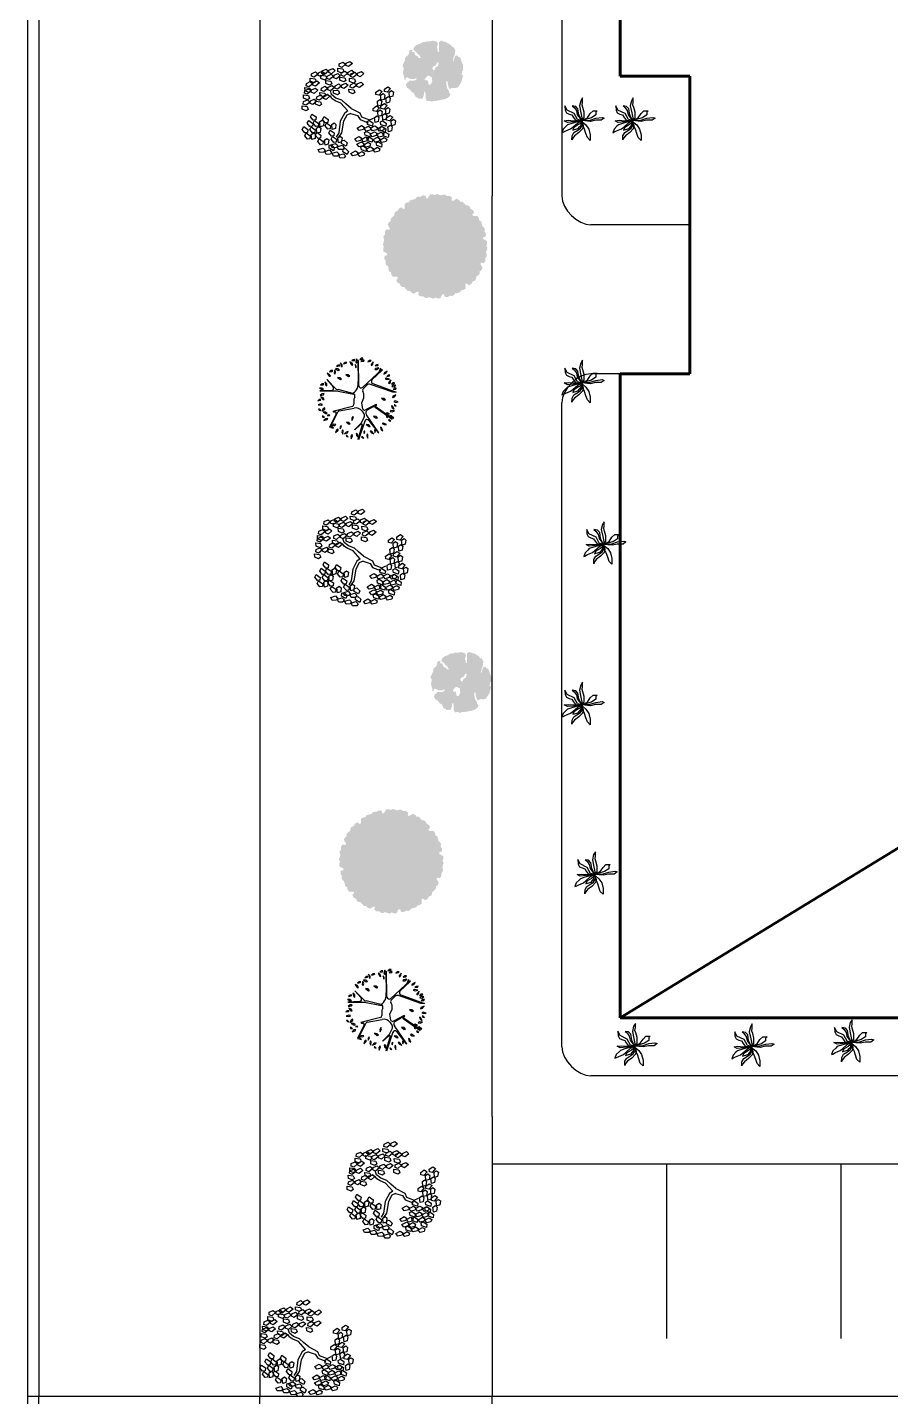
# Model space of a CAD drawing. Header units: millimetres. Extents: x -273369 to 399464, y -35443 to 194245.
# Drawn here: x -273369 to -258512, y 8557 to 32116 of the extents above; entities that cross this region are included whole.
import ezdxf

# ---------------------------------------------------------------- set-up
doc = ezdxf.new("R2010")
doc.units = ezdxf.units.MM
doc.linetypes.add('ACAD_ISO02W100', pattern=[15, 12, -3])
doc.layers.add('TREES', color=3, linetype='Continuous')

# ---------------------------------------------------------------- blocks, each defined once
blk = doc.blocks.new('R_TREE13')
at = {"layer": 'TREES', "color": 3}
for p, q in [((-939, 940), (-948, 923)), ((-948, 923), (-425, 655)), ((-493, 719), (-939, 940)), ((-659, 1066), (-719, 1123)), ((-719, 1123), (-685, 1015)), ((-685, 1015), (-647, 998)), ((-647, 998), (-659, 1066)), ((-622, 1111), (-575, 1160)), ((-609, 1159), (-622, 1111)), ((-577, 1185), (-609, 1159)), ((-575, 1160), (-577, 1185)), ((-549, 1013), (-558, 945)), ((-558, 945), (-542, 926)), ((-531, 966), (-549, 1013)), ((-542, 926), (-531, 966)), ((-445, 1154), (-496, 1052)), ((-496, 1052), (-481, 1013)), ((-481, 1013), (-441, 1070)), ((-441, 1070), (-445, 1154)), ((-331, 1155), (-407, 1192)), ((-407, 1192), (-341, 1098)), ((-390, 1229), (-343, 1279)), ((-377, 1278), (-390, 1229)), ((-345, 1304), (-377, 1278)), ((-343, 1279), (-345, 1304)), ((-341, 1098), (-300, 1093)), ((-300, 1093), (-331, 1155)), ((-197, 1314), (-209, 1201)), ((-209, 1201), (-182, 1170)), ((-164, 1237), (-197, 1314)), ((-182, 1170), (-164, 1237)), ((-18, 1279), (-61, 1330)), ((-61, 1330), (-45, 1241)), ((-45, 1241), (-16, 1223)), ((-22, 1158), (-23, 1117)), ((-23, 1117), (36, 1153)), ((66, 1231), (-22, 1158)), ((-16, 1223), (-18, 1279)), ((36, 1153), (66, 1231)), ((171, 1185), (117, 1250)), ((117, 1250), (138, 1137)), ((138, 1137), (174, 1116)), ((174, 1116), (171, 1185)), ((282, 874), (269, 1263)), ((269, 1263), (269, 710)), ((359, 1276), (301, 1178)), ((301, 1178), (314, 1138)), ((314, 1138), (357, 1192)), ((327, 719), (646, 1029)), ((357, 1192), (359, 1276)), ((646, 1029), (405, 821)), ((455, 1062), (436, 1025)), ((436, 1025), (505, 1034)), ((497, 1186), (454, 1238)), ((454, 1238), (471, 1148)), ((565, 1093), (455, 1062)), ((471, 1148), (499, 1130)), ((499, 1130), (497, 1186)), ((505, 1034), (565, 1093)), ((758, 949), (753, 908)), ((753, 908), (815, 940)), ((850, 1016), (758, 949)), ((815, 940), (850, 1016)), ((940, 887), (898, 939)), ((898, 939), (914, 849)), ((-1091, 529), (-1169, 498)), ((-1169, 498), (-1055, 484)), ((-1040, 708), (-1119, 736)), ((-1119, 736), (-1044, 651)), ((-1024, 511), (-1091, 529)), ((-1055, 484), (-1024, 511)), ((-1044, 651), (-1002, 651)), ((-1002, 651), (-1040, 708)), ((-998, 587), (-920, 539)), ((-931, 584), (-998, 587)), ((-973, 812), (-925, 861)), ((-960, 860), (-973, 812)), ((-927, 886), (-960, 860)), ((-888, 549), (-931, 584)), ((-925, 861), (-927, 886)), ((-920, 539), (-888, 549)), ((-881, 876), (-886, 762)), ((-886, 762), (-857, 733)), ((-844, 801), (-881, 876)), ((-857, 733), (-844, 801)), ((-415, 833), (-435, 808)), ((-435, 808), (-428, 769)), ((-249, 180), (-415, 833)), ((-401, 623), (-307, 119)), ((269, 710), (159, 141)), ((184, 161), (306, 655)), ((715, 670), (646, 579)), ((646, 579), (654, 538)), ((654, 538), (703, 587)), ((703, 587), (715, 670)), ((851, 781), (819, 755)), ((819, 755), (886, 735)), ((964, 764), (851, 781)), ((886, 735), (964, 764)), ((914, 849), (943, 832)), ((943, 832), (940, 887)), ((1012, 739), (943, 648)), ((943, 648), (951, 607)), ((951, 607), (1000, 656)), ((1000, 656), (1012, 739)), ((1082, 555), (1061, 519)), ((1061, 519), (1130, 523)), ((1121, 650), (1078, 702)), ((1078, 702), (1095, 612)), ((1194, 577), (1082, 555)), ((1095, 612), (1123, 595)), ((1123, 595), (1121, 650)), ((1130, 523), (1194, 577)), ((1208, 423), (1166, 475)), ((1166, 475), (1182, 385)), ((-1244, 227), (-1327, 220)), ((-1327, 220), (-1223, 173)), ((-1217, 43), (-1275, -18)), ((-1275, -18), (-1166, 15)), ((-1266, 317), (-1219, 367)), ((-1254, 366), (-1266, 317)), ((-1221, 391), (-1254, 366)), ((-1185, 189), (-1244, 227)), ((-1223, 173), (-1185, 189)), ((-1219, 367), (-1221, 391)), ((-1149, 53), (-1217, 43)), ((-1101, 391), (-1166, 444)), ((-1166, 444), (-1125, 338)), ((-1166, 15), (-1149, 53)), ((-1125, 338), (-1086, 323)), ((-1086, 323), (-1101, 391)), ((-861, -84), (-1032, 100)), ((-1032, 100), (-1019, 100)), ((-1019, 100), (-797, -126)), ((-770, 380), (-839, 289)), ((-839, 289), (-831, 248)), ((-831, 248), (-782, 297)), ((-782, 297), (-770, 380)), ((-639, 199), (-723, 193)), ((-723, 193), (-619, 146)), ((-581, 162), (-639, 199)), ((-619, 146), (-581, 162)), ((-5, 131), (-181, 127)), ((61, 100), (-5, 131)), ((96, 99), (130, 98)), ((812, 401), (743, 310)), ((743, 310), (751, 269)), ((751, 269), (800, 318)), ((800, 318), (812, 401)), ((1052, 80), (1032, 53)), ((1032, 53), (1087, 50)), ((1143, 87), (1052, 80)), ((1087, 50), (1143, 87)), ((1129, 204), (1120, 164)), ((1120, 164), (1184, 188)), ((1229, 259), (1129, 204)), ((1182, 385), (1211, 368)), ((1184, 188), (1229, 259)), ((1218, 62), (1184, 38)), ((1184, 38), (1249, 13)), ((1211, 368), (1208, 423)), ((1329, 37), (1218, 62)), ((1249, 13), (1329, 37)), ((1301, 150), (1259, 202)), ((1259, 202), (1275, 112)), ((1275, 112), (1303, 95)), ((1303, 95), (1301, 150)), ((-1359, -26), (-1337, -13)), ((-737, -234), (-1359, -26)), ((-1337, -13), (-855, -161)), ((-1308, -204), (-1260, -154)), ((-1295, -155), (-1308, -204)), ((-1234, -296), (-1307, -336)), ((-1307, -336), (-1193, -337)), ((-1262, -129), (-1295, -155)), ((-1260, -154), (-1262, -129)), ((-1165, -307), (-1234, -296)), ((-1193, -337), (-1165, -307)), ((-1134, -454), (-1163, -532)), ((-1099, -205), (-1149, -208)), ((-1149, -208), (-1088, -238)), ((-1076, -416), (-1134, -454)), ((-1124, -699), (-526, -285)), ((-717, -365), (-1108, -662)), ((-1065, -228), (-1099, -205)), ((-1088, -238), (-1065, -228)), ((-1077, -458), (-1076, -416)), ((-853, -283), (-922, -374)), ((-922, -374), (-914, -415)), ((-914, -415), (-865, -366)), ((-865, -366), (-853, -283)), ((-855, -161), (-849, -121)), ((-797, -126), (-603, -217)), ((-414, -147), (-494, -205)), ((-367, -324), (-269, -501)), ((-183, -615), (-366, -258)), ((-342, -168), (-337, -165)), ((-337, -165), (-133, -139)), ((-133, -139), (30, -206)), ((30, -206), (168, -206)), ((168, -206), (252, -166)), ((225, -1166), (483, -418)), ((330, -180), (456, -303)), ((979, -799), (385, -163)), ((436, -38), (1280, -25)), ((1275, -4), (576, -8)), ((1141, -443), (1101, -452)), ((1101, -452), (1150, -500)), ((1233, -511), (1141, -443)), ((1276, -386), (1233, -334)), ((1233, -334), (1249, -424)), ((1281, -159), (1238, -107)), ((1238, -107), (1254, -197)), ((1249, -424), (1278, -441)), ((1254, -197), (1283, -215)), ((1280, -25), (1275, -4)), ((1278, -441), (1276, -386)), ((1283, -215), (1281, -159)), ((1348, -118), (1305, -66)), ((1305, -66), (1321, -156)), ((1321, -156), (1350, -173)), ((1350, -173), (1348, -118)), ((-1163, -532), (-1077, -458)), ((-1108, -662), (-1124, -699)), ((-1038, -554), (-1121, -567)), ((-1121, -567), (-1015, -607)), ((-1012, -770), (-1063, -836)), ((-1063, -836), (-958, -791)), ((-978, -588), (-1038, -554)), ((-1015, -607), (-978, -588)), ((-945, -751), (-1012, -770)), ((-958, -791), (-945, -751)), ((-819, -815), (-857, -873)), ((-857, -873), (-851, -957)), ((-851, -957), (-803, -853)), ((-803, -853), (-819, -815)), ((-273, -578), (-678, -1139)), ((-647, -1139), (-250, -575)), ((-570, -525), (-639, -615)), ((-639, -615), (-631, -656)), ((-631, -656), (-582, -608)), ((-582, -608), (-570, -525)), ((-228, -577), (-198, -630)), ((-198, -630), (-183, -615)), ((24, -787), (-45, -878)), ((-45, -878), (-37, -919)), ((-37, -919), (12, -870)), ((12, -870), (24, -787)), ((506, -499), (221, -1281)), ((628, -471), (968, -824)), ((826, -865), (851, -929)), ((866, -873), (826, -865)), ((922, -973), (866, -873)), ((912, -713), (876, -733)), ((876, -733), (937, -764)), ((1020, -750), (912, -713)), ((937, -764), (1020, -750)), ((968, -824), (979, -799)), ((975, -562), (977, -631)), ((1010, -584), (975, -562)), ((977, -631), (1029, -697)), ((1029, -697), (1010, -584)), ((1094, -576), (1110, -666)), ((1136, -628), (1094, -576)), ((1110, -666), (1138, -683)), ((1138, -683), (1136, -628)), ((1150, -500), (1233, -511)), ((-746, -1095), (-698, -1045)), ((-733, -1046), (-746, -1095)), ((-700, -1021), (-733, -1046)), ((-698, -1045), (-700, -1021)), ((-678, -1139), (-647, -1139)), ((-636, -1194), (-559, -1109)), ((-616, -1112), (-636, -1194)), ((-594, -951), (-625, -991)), ((-625, -991), (-562, -965)), ((-563, -1068), (-616, -1112)), ((-554, -941), (-594, -951)), ((-559, -1109), (-563, -1068)), ((-562, -965), (-554, -941)), ((-473, -944), (-504, -990)), ((-504, -990), (-500, -1057)), ((-500, -1057), (-461, -975)), ((-461, -975), (-473, -944)), ((-422, -1075), (-433, -1144)), ((-433, -1144), (-394, -1218)), ((-391, -1104), (-422, -1075)), ((-394, -1218), (-391, -1104)), ((-294, -1140), (-340, -1210)), ((-340, -1210), (-239, -1157)), ((-229, -1117), (-294, -1140)), ((-240, -1281), (-193, -1231)), ((-228, -1232), (-240, -1281)), ((-239, -1157), (-229, -1117)), ((-195, -1206), (-228, -1232)), ((-193, -1231), (-195, -1206)), ((-85, -1202), (-116, -1264)), ((-116, -1264), (-100, -1346)), ((-100, -1346), (-64, -1238)), ((-64, -1238), (-85, -1202)), ((47, -1151), (64, -1218)), ((86, -1165), (47, -1151)), ((64, -1218), (130, -1270)), ((130, -1270), (86, -1165)), ((221, -1281), (225, -1166)), ((353, -1226), (310, -1174)), ((310, -1174), (326, -1264)), ((326, -1264), (355, -1281)), ((355, -1281), (353, -1226)), ((406, -1130), (403, -1199)), ((403, -1199), (451, -1268)), ((440, -1155), (406, -1130)), ((451, -1268), (440, -1155)), ((528, -1169), (485, -1117)), ((485, -1117), (502, -1207)), ((502, -1207), (530, -1225)), ((547, -1026), (506, -1030)), ((506, -1030), (549, -1084)), ((530, -1225), (528, -1169)), ((631, -1104), (547, -1026)), ((549, -1084), (631, -1104)), ((666, -914), (639, -978)), ((639, -978), (660, -1059)), ((660, -1059), (689, -949)), ((689, -949), (666, -914)), ((791, -1015), (748, -963)), ((748, -963), (765, -1053)), ((765, -1053), (793, -1070)), ((793, -1070), (791, -1015)), ((851, -929), (922, -973))]:
    blk.add_line(p, q, dxfattribs=at)
for centre, radius, start, end in [((-473, 760), 45.5, 243.64, 10.6014), ((-446, 614), 45.5, 10.6014, 62.8786), ((356, 877), 74.2, 181.8634, 310.8225), ((379, 666), 74.2, 134.2448, 188.0202), ((-569, 70), 267, 305.6088, 10.6014), ((-182, 197), 69.3, 194.2079, 271.0805), ((80, 142), 45.5, 245.2333, 290.9483), ((113, 140), 45.5, 290.9483, 1.3032), ((501, 356), 372, 211.6861, 281.6811), ((-894, -115), 45.5, 351.8668, 43.0362), ((-761, -305), 74.2, 305.6088, 71.5971), ((-559, -115), 111, 246.551, 305.6088), ((-464, -377), 111, 28.8202, 123.7178), ((-304, -226), 69.3, 123.3556, 207.1442), ((281, -229), 69.3, 45.654, 114.8963), ((439, -112), 74.2, 91.721, 223.4992), ((378, -382), 111, 341.1475, 45.654), ((576, -524), 74.2, 45.654, 159.9847), ((-334, -537), 74.2, 322.3062, 28.8202), ((-239, -584), 13.6, 28.8202, 142.9276)]:
    blk.add_arc(centre, radius, start, end, dxfattribs=at)
blk = doc.blocks.new('R_TREE9')
at = {"layer": 'TREES', "color": 3}
for p, q in [((-699, 992), (-617, 1059)), ((-545, 1024), (-618, 922)), ((-617, 1059), (-545, 1024)), ((-540, 1054), (-459, 1120)), ((-532, 993), (-540, 1054)), ((-386, 1085), (-460, 983)), ((-459, 1120), (-386, 1085)), ((3, 1024), (43, 1121)), ((39, 974), (3, 1024)), ((43, 1121), (124, 1124)), ((124, 1124), (108, 1000)), ((143, 1027), (171, 1094)), ((222, 930), (143, 1027)), ((171, 1094), (232, 1087)), ((232, 1087), (275, 991)), ((278, 993), (318, 1090)), ((318, 1090), (399, 1093)), ((399, 1093), (382, 969)), ((418, 996), (445, 1063)), ((445, 1063), (506, 1056)), ((459, 955), (499, 1052)), ((499, 1052), (580, 1055)), ((506, 1056), (550, 960)), ((580, 1055), (563, 931)), ((599, 958), (626, 1026)), ((626, 1026), (687, 1018)), ((-1032, 688), (-960, 724)), ((-1028, 582), (-1032, 688)), ((-960, 724), (-923, 604)), ((-839, 667), (-757, 734)), ((-685, 698), (-758, 597)), ((-757, 734), (-685, 698)), ((-707, 879), (-583, 895)), ((-683, 802), (-707, 879)), ((-690, 932), (-699, 992)), ((-618, 922), (-690, 932)), ((-579, 788), (-683, 802)), ((-681, 728), (-599, 795)), ((-672, 667), (-681, 728)), ((-527, 760), (-600, 658)), ((-599, 795), (-527, 760)), ((-583, 895), (-540, 835)), ((-540, 835), (-579, 788)), ((-555, 754), (-431, 769)), ((-532, 676), (-555, 754)), ((-547, 867), (-465, 934)), ((-538, 807), (-547, 867)), ((-466, 797), (-538, 807)), ((-460, 983), (-532, 993)), ((-393, 899), (-466, 797)), ((-465, 934), (-393, 899)), ((-431, 769), (-388, 710)), ((-388, 710), (-427, 662)), ((-397, 672), (-273, 688)), ((-389, 786), (-307, 853)), ((-381, 725), (-389, 786)), ((-388, 928), (-307, 995)), ((-380, 868), (-388, 928)), ((-308, 716), (-381, 725)), ((-308, 858), (-380, 868)), ((-235, 960), (-308, 858)), ((-235, 817), (-308, 716)), ((-307, 995), (-235, 960)), ((-307, 853), (-235, 817)), ((-273, 688), (-231, 629)), ((-231, 847), (-149, 914)), ((-223, 786), (-231, 847)), ((-150, 777), (-223, 786)), ((-77, 878), (-150, 777)), ((-149, 914), (-77, 878)), ((108, 1000), (39, 974)), ((126, 692), (166, 790)), ((162, 643), (126, 692)), ((161, 858), (189, 926)), ((241, 761), (161, 858)), ((166, 790), (247, 793)), ((189, 926), (250, 918)), ((275, 991), (222, 930)), ((247, 793), (230, 669)), ((294, 822), (241, 761)), ((250, 918), (294, 822)), ((266, 695), (294, 763)), ((345, 598), (266, 695)), ((314, 943), (278, 993)), ((294, 763), (354, 755)), ((382, 969), (314, 943)), ((354, 755), (398, 659)), ((497, 899), (418, 996)), ((436, 827), (464, 895)), ((516, 730), (436, 827)), ((495, 906), (459, 955)), ((464, 895), (525, 887)), ((563, 931), (495, 906)), ((550, 960), (497, 899)), ((568, 791), (516, 730)), ((525, 887), (568, 791)), ((678, 861), (599, 958)), ((617, 789), (645, 857)), ((697, 693), (617, 789)), ((645, 857), (706, 849)), ((731, 922), (678, 861)), ((687, 1018), (731, 922)), ((749, 754), (697, 693)), ((698, 824), (739, 921)), ((734, 774), (698, 824)), ((706, 849), (749, 754)), ((803, 800), (734, 774)), ((739, 921), (819, 924)), ((819, 924), (803, 800)), ((838, 827), (866, 894)), ((918, 730), (838, 827)), ((857, 658), (885, 726)), ((866, 894), (927, 887)), ((885, 726), (945, 718)), ((970, 791), (918, 730)), ((927, 887), (970, 791)), ((945, 718), (989, 622)), ((-1125, 343), (-1053, 380)), ((-1121, 238), (-1125, 343)), ((-1079, 525), (-1007, 561)), ((-1075, 419), (-1079, 525)), ((-1021, 389), (-1075, 419)), ((-1053, 380), (-1016, 260)), ((-975, 552), (-1028, 582)), ((-970, 441), (-1021, 389)), ((-1007, 561), (-970, 441)), ((-989, 344), (-927, 453)), ((-914, 316), (-989, 344)), ((-923, 604), (-975, 552)), ((-927, 453), (-854, 450)), ((-915, 375), (-843, 411)), ((-911, 269), (-915, 375)), ((-839, 391), (-914, 316)), ((-854, 450), (-839, 391)), ((-847, 553), (-723, 569)), ((-824, 476), (-847, 553)), ((-843, 411), (-806, 291)), ((-830, 606), (-839, 667)), ((-758, 597), (-830, 606)), ((-719, 462), (-824, 476)), ((-786, 335), (-705, 402)), ((-723, 569), (-681, 510)), ((-681, 510), (-719, 462)), ((-705, 402), (-632, 367)), ((-632, 367), (-705, 265)), ((-600, 658), (-672, 667)), ((-628, 396), (-547, 463)), ((-620, 336), (-628, 396)), ((-547, 463), (-474, 428)), ((-474, 428), (-547, 326)), ((-427, 662), (-532, 676)), ((-462, 372), (-338, 388)), ((-438, 295), (-462, 372)), ((-453, 485), (-372, 552)), ((-445, 425), (-453, 485)), ((-372, 415), (-445, 425)), ((-374, 595), (-397, 672)), ((-269, 581), (-374, 595)), ((-372, 552), (-299, 517)), ((-299, 517), (-372, 415)), ((-338, 388), (-295, 328)), ((-295, 547), (-214, 613)), ((-287, 486), (-295, 547)), ((-214, 476), (-287, 486)), ((-231, 629), (-269, 581)), ((-214, 613), (-141, 578)), ((-141, 578), (-214, 476)), ((230, 669), (162, 643)), ((256, 302), (308, 383)), ((284, 527), (312, 594)), ((364, 430), (284, 527)), ((308, 383), (367, 421)), ((312, 594), (373, 587)), ((320, 283), (408, 389)), ((342, 580), (382, 677)), ((378, 530), (342, 580)), ((398, 659), (345, 598)), ((416, 491), (364, 430)), ((367, 421), (390, 489)), ((373, 587), (416, 491)), ((446, 556), (378, 530)), ((382, 677), (463, 680)), ((408, 389), (507, 421)), ((441, 339), (521, 342)), ((463, 680), (446, 556)), ((482, 582), (510, 650)), ((561, 486), (482, 582)), ((500, 414), (528, 482)), ((580, 317), (500, 414)), ((521, 342), (505, 218)), ((510, 650), (570, 643)), ((528, 482), (589, 474)), ((614, 547), (561, 486)), ((570, 643), (614, 547)), ((632, 378), (580, 317)), ((589, 474), (632, 378)), ((640, 436), (680, 533)), ((676, 386), (640, 436)), ((744, 412), (676, 386)), ((680, 533), (761, 536)), ((761, 536), (744, 412)), ((768, 561), (809, 658)), ((804, 511), (768, 561)), ((780, 439), (808, 506)), ((859, 342), (780, 439)), ((873, 537), (804, 511)), ((808, 506), (868, 499)), ((809, 658), (889, 661)), ((936, 561), (857, 658)), ((912, 403), (859, 342)), ((868, 499), (912, 403)), ((889, 661), (873, 537)), ((908, 564), (936, 631)), ((988, 467), (908, 564)), ((927, 395), (955, 463)), ((1006, 298), (927, 395)), ((936, 631), (997, 624)), ((989, 622), (936, 561)), ((955, 463), (1015, 455)), ((1040, 528), (988, 467)), ((997, 624), (1040, 528)), ((1059, 359), (1006, 298)), ((1015, 455), (1059, 359)), ((-1172, 180), (-1100, 217)), ((-1168, 75), (-1172, 180)), ((-1115, 45), (-1168, 75)), ((-1068, 208), (-1121, 238)), ((-1063, 97), (-1115, 45)), ((-1100, 217), (-1063, 97)), ((-1083, 0), (-1020, 108)), ((-1016, 260), (-1068, 208)), ((-1020, 108), (-947, 106)), ((-933, 47), (-1007, -28)), ((-962, 212), (-890, 248)), ((-958, 106), (-962, 212)), ((-905, 76), (-958, 106)), ((-947, 106), (-933, 47)), ((-858, 239), (-911, 269)), ((-853, 128), (-905, 76)), ((-890, 248), (-853, 128)), ((-873, 31), (-810, 140)), ((-797, 3), (-873, 31)), ((-806, 291), (-858, 239)), ((-810, 140), (-737, 137)), ((-723, 78), (-797, 3)), ((-795, 222), (-671, 238)), ((-771, 145), (-795, 222)), ((-778, 275), (-786, 335)), ((-705, 265), (-778, 275)), ((-667, 131), (-771, 145)), ((-737, 137), (-723, 78)), ((-671, 238), (-628, 178)), ((-628, 178), (-667, 131)), ((-545, 145), (-656, 220)), ((-545, 214), (-650, 277)), ((-547, 326), (-620, 336)), ((-253, 177), (-545, 214)), ((-258, 95), (-545, 145)), ((-334, 281), (-438, 295)), ((-295, 328), (-334, 281)), ((-101, 14), (-258, 95)), ((-60, 70), (-253, 177)), ((-60, -80), (-101, 14)), ((4, -11), (-60, 70)), ((4, -11), (197, 164)), ((63, -93), (174, 33)), ((174, 33), (267, 133)), ((197, 164), (256, 302)), ((267, 133), (320, 283)), ((400, 242), (441, 339)), ((436, 192), (400, 242)), ((505, 218), (436, 192)), ((540, 244), (568, 312)), ((620, 148), (540, 244)), ((559, 76), (587, 144)), ((638, -21), (559, 76)), ((568, 312), (629, 305)), ((587, 144), (647, 136)), ((672, 209), (620, 148)), ((629, 305), (672, 209)), ((691, 40), (638, -21)), ((647, 136), (691, 40)), ((722, 85), (762, 183)), ((757, 36), (722, 85)), ((826, 61), (757, 36)), ((762, 183), (843, 186)), ((798, 270), (826, 338)), ((878, 173), (798, 270)), ((826, 338), (887, 330)), ((843, 186), (826, 61)), ((861, 88), (889, 156)), ((941, -9), (861, 88)), ((930, 234), (878, 173)), ((887, 330), (930, 234)), ((889, 156), (950, 148)), ((994, 52), (941, -9)), ((944, 135), (984, 233)), ((979, 86), (944, 135)), ((950, 148), (994, 52)), ((1048, 111), (979, 86)), ((984, 233), (1065, 236)), ((1065, 236), (1048, 111)), ((1083, 138), (1111, 206)), ((1163, 41), (1083, 138)), ((1102, -31), (1130, 37)), ((1111, 206), (1172, 198)), ((1130, 37), (1191, 30)), ((1216, 102), (1163, 41)), ((1172, 198), (1216, 102)), ((1191, 30), (1234, -66)), ((-1131, -311), (-1068, -261)), ((-1105, -413), (-1131, -311)), ((-1119, -142), (-1057, -91)), ((-1093, -244), (-1119, -142)), ((-1035, -262), (-1093, -244)), ((-1007, -28), (-1083, 0)), ((-1068, -261), (-1007, -370)), ((-1057, -91), (-996, -201)), ((-996, -201), (-1035, -262)), ((-967, -350), (-895, -336)), ((-895, -336), (-869, -392)), ((-892, -292), (-829, -241)), ((-866, -394), (-892, -292)), ((-829, -241), (-768, -351)), ((-757, -236), (-695, -185)), ((-731, -338), (-757, -236)), ((-673, -356), (-731, -338)), ((-695, -185), (-633, -294)), ((-633, -294), (-673, -356)), ((-489, -299), (-426, -248)), ((-463, -401), (-489, -299)), ((-426, -248), (-365, -357)), ((-212, -318), (-293, -518)), ((-112, -255), (-212, -318)), ((-48, -312), (-147, -355)), ((-60, -80), (-112, -255)), ((63, -93), (-48, -312)), ((424, -140), (464, -43)), ((460, -190), (424, -140)), ((528, -164), (460, -190)), ((464, -43), (545, -40)), ((545, -40), (528, -164)), ((564, -137), (591, -70)), ((643, -234), (564, -137)), ((582, -306), (610, -238)), ((662, -403), (582, -306)), ((591, -70), (652, -77)), ((610, -238), (671, -246)), ((696, -173), (643, -234)), ((652, -77), (696, -173)), ((671, -246), (714, -342)), ((692, -153), (733, -55)), ((728, -202), (692, -153)), ((797, -176), (728, -202)), ((733, -55), (813, -52)), ((813, -52), (797, -176)), ((832, -150), (860, -82)), ((912, -247), (832, -150)), ((851, -318), (879, -251)), ((930, -415), (851, -318)), ((860, -82), (921, -90)), ((879, -251), (939, -258)), ((880, -81), (908, -13)), ((959, -177), (880, -81)), ((908, -13), (969, -20)), ((964, -186), (912, -247)), ((921, -90), (964, -186)), ((939, -258), (983, -354)), ((1012, -116), (959, -177)), ((969, -20), (1012, -116)), ((1181, -127), (1102, -31)), ((1234, -66), (1181, -127)), ((-1046, -431), (-1105, -413)), ((-1007, -370), (-1046, -431)), ((-1026, -693), (-963, -642)), ((-1014, -524), (-952, -473)), ((-988, -626), (-1014, -524)), ((-1005, -469), (-967, -350)), ((-926, -480), (-1005, -469)), ((-930, -644), (-988, -626)), ((-963, -642), (-902, -752)), ((-952, -473), (-890, -582)), ((-890, -582), (-930, -644)), ((-869, -392), (-926, -480)), ((-903, -461), (-840, -411)), ((-877, -563), (-903, -461)), ((-819, -582), (-877, -563)), ((-807, -412), (-866, -394)), ((-840, -411), (-779, -520)), ((-779, -520), (-819, -582)), ((-768, -351), (-807, -412)), ((-778, -619), (-740, -500)), ((-698, -630), (-778, -619)), ((-775, -693), (-712, -642)), ((-769, -405), (-706, -354)), ((-743, -507), (-769, -405)), ((-684, -525), (-743, -507)), ((-740, -500), (-668, -487)), ((-712, -642), (-651, -751)), ((-706, -354), (-645, -464)), ((-641, -542), (-698, -630)), ((-645, -464), (-684, -525)), ((-668, -487), (-641, -542)), ((-643, -563), (-605, -444)), ((-564, -574), (-643, -563)), ((-641, -618), (-578, -567)), ((-614, -720), (-641, -618)), ((-605, -444), (-533, -430)), ((-578, -567), (-517, -676)), ((-507, -485), (-564, -574)), ((-517, -676), (-556, -738)), ((-533, -430), (-507, -485)), ((-500, -468), (-437, -417)), ((-474, -570), (-500, -468)), ((-494, -630), (-432, -579)), ((-468, -732), (-494, -630)), ((-416, -588), (-474, -570)), ((-404, -419), (-463, -401)), ((-437, -417), (-376, -526)), ((-432, -579), (-371, -689)), ((-376, -526), (-416, -588)), ((-365, -357), (-404, -419)), ((-375, -626), (-337, -506)), ((-295, -637), (-375, -626)), ((-337, -506), (-265, -493)), ((-238, -548), (-295, -637)), ((-285, -692), (-161, -680)), ((-265, -493), (-238, -548)), ((-147, -355), (-223, -549)), ((-223, -549), (-177, -650)), ((-161, -680), (-120, -741)), ((-13, -715), (4, -644)), ((4, -644), (65, -642)), ((65, -642), (124, -729)), ((714, -342), (662, -403)), ((983, -354), (930, -415)), ((-1000, -795), (-1026, -693)), ((-941, -813), (-1000, -795)), ((-902, -752), (-941, -813)), ((-900, -851), (-862, -732)), ((-821, -862), (-900, -851)), ((-862, -732), (-790, -718)), ((-764, -773), (-821, -862)), ((-790, -718), (-764, -773)), ((-786, -862), (-724, -811)), ((-760, -964), (-786, -862)), ((-749, -795), (-775, -693)), ((-702, -982), (-760, -964)), ((-690, -813), (-749, -795)), ((-724, -811), (-662, -920)), ((-662, -920), (-702, -982)), ((-651, -751), (-690, -813)), ((-661, -1020), (-623, -901)), ((-581, -1031), (-661, -1020)), ((-652, -787), (-589, -736)), ((-626, -889), (-652, -787)), ((-567, -907), (-626, -889)), ((-623, -901), (-551, -887)), ((-556, -738), (-614, -720)), ((-589, -736), (-528, -845)), ((-524, -942), (-581, -1031)), ((-528, -845), (-567, -907)), ((-551, -887), (-524, -942)), ((-527, -945), (-488, -825)), ((-447, -956), (-527, -945)), ((-519, -1024), (-394, -1012)), ((-506, -799), (-443, -749)), ((-480, -901), (-506, -799)), ((-488, -825), (-417, -812)), ((-421, -920), (-480, -901)), ((-410, -750), (-468, -732)), ((-390, -867), (-447, -956)), ((-443, -749), (-382, -858)), ((-382, -858), (-421, -920)), ((-417, -812), (-390, -867)), ((-371, -689), (-410, -750)), ((-394, -1012), (-354, -1073)), ((-380, -957), (-342, -838)), ((-301, -968), (-380, -957)), ((-342, -838), (-270, -825)), ((-244, -880), (-301, -968)), ((-264, -770), (-285, -692)), ((-270, -825), (-244, -880)), ((-160, -787), (-264, -770)), ((-246, -1047), (-229, -975)), ((-229, -975), (-168, -973)), ((-227, -886), (-102, -874)), ((-206, -964), (-227, -886)), ((-102, -981), (-206, -964)), ((-168, -973), (-110, -1061)), ((-120, -741), (-160, -787)), ((-135, -771), (-10, -759)), ((-114, -849), (-135, -771)), ((-10, -866), (-114, -849)), ((-102, -874), (-62, -935)), ((-62, -935), (-102, -981)), ((-77, -965), (48, -953)), ((-56, -1043), (-77, -965)), ((81, -798), (-13, -715)), ((-10, -759), (30, -820)), ((30, -820), (-10, -866)), ((46, -909), (63, -838)), ((139, -992), (46, -909)), ((48, -953), (89, -1014)), ((89, -1014), (48, -1060)), ((63, -838), (124, -836)), ((124, -729), (81, -798)), ((118, -761), (242, -749)), ((139, -839), (118, -761)), ((124, -836), (182, -923)), ((243, -856), (139, -839)), ((182, -923), (139, -992)), ((194, -974), (318, -962)), ((215, -1052), (194, -974)), ((242, -749), (283, -810)), ((283, -810), (243, -856)), ((268, -840), (393, -828)), ((289, -918), (268, -840)), ((393, -935), (289, -918)), ((318, -962), (359, -1023)), ((390, -784), (407, -712)), ((484, -867), (390, -784)), ((393, -828), (433, -889)), ((433, -889), (393, -935)), ((407, -712), (468, -710)), ((466, -996), (483, -925)), ((560, -1079), (466, -996)), ((468, -710), (527, -798)), ((483, -925), (544, -923)), ((527, -798), (484, -867)), ((544, -923), (603, -1011)), ((603, -1011), (560, -1079)), ((-498, -1102), (-519, -1024)), ((-394, -1119), (-498, -1102)), ((-354, -1073), (-394, -1119)), ((-369, -1103), (-244, -1091)), ((-348, -1181), (-369, -1103)), ((-244, -1198), (-348, -1181)), ((-153, -1130), (-246, -1047)), ((-244, -1091), (-204, -1152)), ((-204, -1152), (-244, -1198)), ((-110, -1061), (-153, -1130)), ((48, -1060), (-56, -1043)), ((319, -1069), (215, -1052)), ((359, -1023), (319, -1069)), ((344, -1053), (469, -1041)), ((365, -1130), (344, -1053)), ((469, -1148), (365, -1130)), ((469, -1041), (509, -1102)), ((509, -1102), (469, -1148))]:
    blk.add_line(p, q, dxfattribs=at)
blk = doc.blocks.new('R_TREE8')
at = {"layer": 'TREES', "color": 3}
for p, q in [((-694, 461), (-793, 655)), ((-793, 655), (-781, 455)), ((-308, 624), (-466, 649)), ((-466, 649), (-378, 580)), ((-209, 517), (-308, 624)), ((-86, 880), (-139, 649)), ((-139, 649), (-74, 336)), ((-4, 1005), (-86, 880)), ((-22, 686), (-4, 818)), ((13, 580), (-22, 686)), ((-4, 818), (-4, 1005)), ((-822, -15), (-647, 4)), ((-781, 455), (-723, 336)), ((-723, 336), (-606, 279)), ((-372, 304), (-694, 461)), ((-647, 4), (-407, -15)), ((-606, 279), (-483, 242)), ((-483, 242), (-413, 129)), ((-413, 129), (-326, 10)), ((-378, 580), (-279, 436)), ((-226, 35), (-372, 304)), ((-326, 10), (-40, -12)), ((-279, 436), (-238, 254)), ((-238, 254), (-40, -12)), ((-40, -12), (-226, 35)), ((-168, 254), (-209, 517)), ((-40, -12), (-168, 254)), ((-74, 336), (-28, 110)), ((-40, -12), (72, 117)), ((405, 115), (-40, -12)), ((-40, -12), (214, 115)), ((-28, 110), (-40, -12)), ((-40, -12), (340, 17)), ((72, 367), (13, 580)), ((72, 117), (72, 367)), ((214, 115), (341, 305)), ((340, 17), (597, 98)), ((341, 305), (468, 432)), ((580, 4), (352, -46)), ((595, 242), (405, 115)), ((468, 432), (659, 432)), ((837, 4), (580, 4)), ((659, 432), (595, 369)), ((595, 369), (595, 242)), ((597, 98), (872, 135)), ((971, 104), (837, 4)), ((872, 135), (971, 104)), ((-865, -393), (-927, -553)), ((-927, -553), (-875, -534)), ((-875, -534), (-752, -472)), ((-738, -266), (-865, -393)), ((-682, -90), (-822, -15)), ((-752, -472), (-536, -384)), ((-675, -203), (-738, -266)), ((-402, -65), (-682, -90)), ((-484, -139), (-675, -203)), ((-536, -384), (-437, -303)), ((-40, -12), (-484, -139)), ((-472, -691), (-390, -547)), ((-390, -315), (-442, -434)), ((-442, -434), (-361, -409)), ((-437, -303), (-220, -109)), ((-407, -15), (-40, -12)), ((-40, -12), (-402, -65)), ((-180, -190), (-390, -315)), ((-390, -547), (-215, -434)), ((-361, -409), (-197, -365)), ((-168, -547), (-361, -691)), ((-220, -109), (-40, -12)), ((-215, -434), (-98, -353)), ((-197, -365), (-133, -290)), ((-86, -121), (-180, -190)), ((-4, -378), (-168, -547)), ((-133, -290), (-69, -209)), ((-98, -353), (-4, -215)), ((-40, -12), (-86, -121)), ((-69, -209), (-40, -12)), ((352, -46), (-40, -12)), ((-40, -12), (25, -234)), ((-4, -215), (-22, -59)), ((-22, -59), (151, -203)), ((25, -234), (-4, -378)), ((87, -393), (24, -266)), ((151, -584), (87, -393)), ((151, -203), (278, -393)), ((214, -774), (151, -584)), ((278, -393), (341, -647)), ((-477, -878), (-472, -691)), ((-442, -791), (-477, -878)), ((-361, -691), (-442, -791)), ((341, -901), (214, -774)), ((341, -647), (341, -901))]:
    blk.add_line(p, q, dxfattribs=at)

msp = doc.modelspace()

# ---------------------------------------------------------------- hatches: boundary and pattern name
h = msp.add_hatch(color=256)
h.dxf.hatch_style = 1
h.set_gradient(color1=(63, 127, 79), color2=(0, 153, 0), rotation=147, tint=1)
h.paths.add_polyline_path([(-266550.267, 31861.816), (-266583.884, 31852.241), (-266598.46, 31839.762), (-266614.761, 31831.056), (-266648.172, 31821.539), (-266662.954, 31813.644), (-266679.255, 31809.001), (-266689.886, 31795.653), (-266706.186, 31786.947), (-266711.147, 31773.598), (-266721.778, 31756.187), (-266727.448, 31742.838), (-266716.817, 31725.427), (-266706.186, 31712.078), (-266675.469, 31695.673), (-266668.624, 31677.255), (-266657.284, 31663.906), (-266641.692, 31655.201), (-266636.023, 31641.852), (-266619.722, 31633.146), (-266614.761, 31619.797), (-266597.098, 31590.869), (-266619.722, 31584.975), (-266636.023, 31593.68), (-266641.692, 31607.029), (-266657.284, 31619.797), (-266673.585, 31629.084), (-266689.886, 31633.146), (-266700.517, 31646.495), (-266700.517, 31659.844), (-266710.936, 31691.841), (-266721.778, 31694.666), (-266738.079, 31690.604), (-266754.38, 31694.666), (-266743.749, 31708.015), (-266738.079, 31721.364), (-266754.38, 31730.07), (-266769.972, 31730.07), (-266786.272, 31721.364), (-266796.903, 31708.015), (-266802.573, 31694.666), (-266796.903, 31681.318), (-266802.573, 31663.906), (-266818.874, 31637.209), (-266840.135, 31619.797), (-266856.436, 31602.386), (-266867.067, 31589.037), (-266867.067, 31554.214), (-266872.028, 31540.866), (-266882.659, 31523.454), (-266888.329, 31510.106), (-266893.29, 31492.694), (-266904.629, 31479.345), (-266909.59, 31461.934), (-266909.59, 31448.585), (-266904.629, 31431.174), (-266893.29, 31417.825), (-266893.29, 31387.065), (-266904.629, 31352.242), (-266904.629, 31325.545), (-266898.96, 31308.133), (-266893.29, 31294.784), (-266893.29, 31277.373), (-266882.659, 31264.024), (-266882.659, 31215.853), (-266867.067, 31207.147), (-266861.397, 31220.496), (-266853.237, 31249.135), (-266829.505, 31255.319), (-266780.602, 31229.201), (-266700.517, 31229.201), (-266684.216, 31241.97), (-266668.624, 31241.97), (-266676.163, 31215.51), (-266708.124, 31198.441), (-266765.011, 31198.441), (-266781.311, 31202.504), (-266796.903, 31193.798), (-266807.534, 31180.449), (-266823.835, 31167.681), (-266840.135, 31158.975), (-266850.766, 31130.371), (-266850.766, 31114.866), (-266845.096, 31101.518), (-266840.135, 31084.106), (-266829.505, 31070.758), (-266813.204, 31066.695), (-266796.903, 31053.346), (-266786.272, 31039.997), (-266769.972, 31027.229), (-266748.71, 31000.532), (-266717.025, 30983.61), (-266704.149, 30953.294), (-266694.847, 30939.011), (-266689.886, 30925.662), (-266673.585, 30912.894), (-266657.284, 30908.251), (-266646.653, 30894.902), (-266631.062, 30886.197), (-266606.429, 30893.213), (-266582.868, 30886.197), (-266566.568, 30894.902), (-266560.898, 30908.251), (-266555.937, 30921.6), (-266550.267, 30934.949), (-266545.306, 30952.36), (-266545.306, 30983.12), (-266539.636, 30996.469), (-266533.966, 31013.88), (-266518.374, 30994.302), (-266518.374, 30969.771), (-266512.704, 30956.423), (-266512.704, 30894.902), (-266507.743, 30877.491), (-266502.074, 30864.142), (-266491.443, 30846.731), (-266475.142, 30846.731), (-266466.448, 30851.374), (-266443.249, 30851.374), (-266426.949, 30846.731), (-266410.648, 30838.025), (-266395.056, 30842.668), (-266378.755, 30851.374), (-266330.562, 30851.374), (-266314.261, 30855.436), (-266297.961, 30860.079), (-266282.369, 30860.079), (-266266.068, 30864.142), (-266249.767, 30868.785), (-266234.175, 30873.428), (-266217.875, 30873.428), (-266201.574, 30877.491), (-266168.163, 30887.008), (-266153.381, 30894.902), (-266137.08, 30899.545), (-266126.449, 30912.894), (-266110.149, 30921.6), (-266099.518, 30934.949), (-266090.159, 30967.793), (-266099.518, 30983.12), (-266110.149, 30996.469), (-266115.818, 31013.88), (-266115.818, 31027.229), (-266126.449, 31044.64), (-266132.119, 31057.989), (-266147.711, 31070.758), (-266147.711, 31084.106), (-266153.381, 31106.161), (-266153.381, 31119.51), (-266159.051, 31136.921), (-266159.051, 31185.092), (-266153.381, 31198.441), (-266137.08, 31177.973), (-266137.08, 31140.984), (-266126.449, 31123.572), (-266126.449, 31110.223), (-266121.488, 31092.812), (-266115.818, 31079.463), (-266110.149, 31062.052), (-266094.557, 31053.346), (-266083.926, 31066.695), (-266067.625, 31070.758), (-266046.363, 31070.758), (-266030.063, 31075.401), (-266013.762, 31070.758), (-265998.17, 31070.758), (-265981.869, 31079.463), (-265960.608, 31084.106), (-265949.268, 31097.455), (-265938.637, 31114.866), (-265928.006, 31128.215), (-265917.375, 31145.627), (-265911.706, 31158.975), (-265901.075, 31176.387), (-265896.114, 31189.736), (-265890.444, 31207.147), (-265885.483, 31229.201), (-265885.483, 31246.613), (-265879.813, 31259.962), (-265874.143, 31277.373), (-265874.143, 31290.722), (-265898.977, 31303.985), (-265890.444, 31330.188), (-265890.444, 31343.536), (-265885.483, 31365.01), (-265869.182, 31374.297), (-265869.182, 31453.228), (-265874.143, 31466.577), (-265874.143, 31483.988), (-265885.483, 31497.337), (-265890.444, 31514.749), (-265896.114, 31528.097), (-265901.075, 31545.509), (-265906.745, 31558.857), (-265911.706, 31576.269), (-265917.375, 31593.68), (-265933.676, 31602.386), (-265949.268, 31607.029), (-265960.608, 31624.44), (-265976.2, 31633.146), (-265992.5, 31629.084), (-266008.801, 31619.797), (-266013.762, 31598.323), (-266019.432, 31584.975), (-266024.393, 31571.626), (-266030.063, 31554.214), (-266030.063, 31540.866), (-266035.733, 31523.454), (-266046.363, 31536.803), (-266040.694, 31554.214), (-266040.694, 31571.626), (-266035.733, 31584.975), (-266035.733, 31598.323), (-266024.393, 31615.735), (-266019.432, 31629.084), (-266008.801, 31661.73), (-266008.801, 31694.667), (-266003.131, 31712.078), (-266003.131, 31725.427), (-266013.762, 31738.775), (-266019.432, 31752.124), (-266030.063, 31769.536), (-266061.367, 31786.254), (-266073.295, 31800.296), (-266078.256, 31813.645), (-266094.557, 31822.35), (-266110.149, 31826.413), (-266121.488, 31839.762), (-266137.08, 31844.405), (-266153.381, 31857.173), (-266169.682, 31865.879), (-266185.273, 31865.879), (-266217.875, 31875.165), (-266234.176, 31883.871), (-266249.767, 31887.933), (-266266.068, 31875.165), (-266282.369, 31861.816), (-266287.33, 31848.467), (-266287.33, 31738.775), (-266282.369, 31725.427), (-266287.33, 31712.078), (-266287.33, 31694.667), (-266303.631, 31694.667), (-266311.761, 31713.808), (-266307.084, 31728.169), (-266314.261, 31747.481), (-266319.931, 31760.83), (-266319.931, 31778.241), (-266314.261, 31791.59), (-266304.626, 31825.407), (-266309.3, 31839.762), (-266309.3, 31853.11), (-266324.892, 31865.879), (-266341.193, 31875.165), (-266365.479, 31875.165), (-266389.386, 31887.933), (-266405.687, 31883.871), (-266421.279, 31875.165), (-266485.773, 31875.165), (-266532.637, 31861.816)])
h.paths.add_polyline_path([(-266485.773, 31277.373), (-266470.181, 31286.079), (-266453.88, 31282.016), (-266437.58, 31272.73), (-266421.279, 31264.024), (-266405.687, 31259.962), (-266400.017, 31387.065), (-266405.687, 31229.201), (-266405.687, 31215.853), (-266397.182, 31189.736), (-266410.648, 31167.681), (-266416.318, 31154.332), (-266421.279, 31140.984), (-266437.58, 31128.215), (-266453.88, 31128.215), (-266470.181, 31140.984), (-266470.181, 31171.744), (-266475.142, 31185.092), (-266480.812, 31202.504), (-266491.586, 31208.519), (-266512.704, 31202.504), (-266529.005, 31211.21), (-266529.005, 31224.558), (-266518.374, 31237.907), (-266512.704, 31251.256), (-266496.404, 31264.024)], flags=16)
h.paths.add_polyline_path([(-266400.017, 31409.119), (-266389.386, 31395.771), (-266383.716, 31378.359), (-266368.125, 31374.297), (-266357.494, 31395.771), (-266346.863, 31409.119), (-266346.863, 31422.468), (-266341.193, 31435.817), (-266324.892, 31435.817), (-266309.3, 31444.523), (-266297.961, 31461.934), (-266297.961, 31475.283), (-266293, 31492.694), (-266293, 31506.043), (-266309.3, 31518.811), (-266319.931, 31501.4), (-266324.892, 31488.051), (-266335.523, 31470.64), (-266346.863, 31457.291), (-266362.455, 31448.585), (-266378.755, 31448.585), (-266389.386, 31431.174), (-266400.017, 31417.825)], flags=16)
h = msp.add_hatch(color=256)
h.dxf.hatch_style = 1
h.set_gradient(color1=(153, 204, 0), color2=(51, 51, 51), rotation=208, tint=1)
h.paths.add_polyline_path([(-266325.564, 29250.627), (-266361.407, 29229.072), (-266386.498, 29244.099), (-266439.68, 29243.945), (-266475.841, 29176.52), (-266504.786, 29176.52), (-266516.683, 29218.591), (-266561.754, 29224.971), (-266610.46, 29198.224), (-266647.247, 29206.064), (-266681.199, 29184.407), (-266692.649, 29162.975), (-266779.404, 29142.77), (-266799.668, 29106.181), (-266828.91, 29106.65), (-266874.89, 29079.925), (-266872.494, 29003.453), (-266897.561, 28988.98), (-266928.9, 29019.467), (-266971.122, 29002.457), (-266999.93, 28954.939), (-267035.708, 28943.336), (-267054.283, 28907.604), (-267053.483, 28883.319), (-267118.512, 28822.443), (-267117.767, 28780.624), (-267143.326, 28766.409), (-267169.784, 28720.275), (-267129.472, 28655.246), (-267143.944, 28630.179), (-267186.328, 28640.912), (-267214.389, 28605.069), (-267215.578, 28549.514), (-267240.761, 28521.576), (-267238.982, 28481.344), (-267226.146, 28460.712), (-267252.025, 28375.478), (-267230.471, 28339.634), (-267245.498, 28314.544), (-267245.344, 28261.362), (-267177.918, 28225.201), (-267177.918, 28196.256), (-267219.99, 28184.359), (-267226.37, 28139.288), (-267199.622, 28090.581), (-267207.462, 28053.795), (-267185.806, 28019.843), (-267164.374, 28008.393), (-267144.168, 27921.638), (-267107.58, 27901.374), (-267108.049, 27872.131), (-267081.324, 27826.151), (-267004.851, 27828.547), (-266990.379, 27803.481), (-267020.866, 27772.142), (-267003.855, 27729.919), (-266956.338, 27701.112), (-266944.734, 27665.334), (-266909.003, 27646.759), (-266884.717, 27647.558), (-266823.842, 27582.529), (-266782.023, 27583.274), (-266767.808, 27557.715), (-266721.673, 27531.258), (-266656.644, 27571.569), (-266631.577, 27557.097), (-266642.31, 27514.713), (-266606.467, 27486.653), (-266550.913, 27485.463), (-266522.975, 27460.281), (-266482.743, 27462.06), (-266462.111, 27474.895), (-266376.876, 27449.016), (-266341.033, 27470.571), (-266315.943, 27455.544), (-266262.76, 27455.698), (-266226.599, 27523.123), (-266197.654, 27523.123), (-266185.757, 27481.051), (-266140.686, 27474.672), (-266091.98, 27501.419), (-266055.193, 27493.579), (-266021.241, 27515.236), (-266009.791, 27536.668), (-265923.036, 27556.873), (-265902.772, 27593.462), (-265873.53, 27592.993), (-265827.55, 27619.718), (-265829.946, 27696.19), (-265804.879, 27710.663), (-265773.54, 27680.176), (-265731.318, 27697.186), (-265702.51, 27744.703), (-265666.732, 27756.307), (-265648.157, 27792.038), (-265648.957, 27816.324), (-265583.928, 27877.2), (-265584.673, 27919.018), (-265559.114, 27933.234), (-265532.656, 27979.368), (-265572.968, 28044.397), (-265558.496, 28069.464), (-265516.112, 28058.731), (-265488.051, 28094.574), (-265486.862, 28150.129), (-265461.679, 28178.067), (-265463.458, 28218.299), (-265476.294, 28238.931), (-265450.415, 28324.165), (-265471.969, 28360.009), (-265456.942, 28385.099), (-265457.096, 28438.281), (-265524.522, 28474.442), (-265524.522, 28503.387), (-265482.45, 28515.284), (-265476.07, 28560.355), (-265502.818, 28609.062), (-265494.978, 28645.848), (-265516.634, 28679.8), (-265538.066, 28691.25), (-265558.272, 28778.005), (-265594.86, 28798.269), (-265594.392, 28827.512), (-265621.116, 28873.492), (-265697.589, 28871.095), (-265712.061, 28896.162), (-265681.574, 28927.501), (-265698.585, 28969.724), (-265746.102, 28998.531), (-265757.706, 29034.309), (-265793.437, 29052.884), (-265817.723, 29052.084), (-265878.599, 29117.114), (-265920.417, 29116.368), (-265934.632, 29141.927), (-265980.767, 29168.385), (-266045.796, 29128.073), (-266070.863, 29142.546), (-266060.13, 29184.93), (-266095.973, 29212.99), (-266151.527, 29214.18), (-266179.466, 29239.362), (-266219.697, 29237.583), (-266240.329, 29224.748)])
h = msp.add_hatch(color=256)
h.dxf.hatch_style = 1
h.set_gradient(color1=(63, 127, 79), color2=(0, 153, 0), rotation=147, tint=1)
h.paths.add_polyline_path([(-266067.656, 21344.448), (-266101.273, 21334.872), (-266115.85, 21322.393), (-266132.15, 21313.687), (-266165.562, 21304.171), (-266180.344, 21296.276), (-266196.644, 21291.633), (-266207.275, 21278.284), (-266223.576, 21269.578), (-266228.537, 21256.23), (-266239.168, 21238.818), (-266244.837, 21225.47), (-266234.207, 21208.058), (-266223.576, 21194.709), (-266192.858, 21178.304), (-266186.013, 21159.887), (-266174.674, 21146.538), (-266159.082, 21137.832), (-266153.412, 21124.483), (-266137.111, 21115.778), (-266132.15, 21102.429), (-266114.488, 21073.501), (-266137.111, 21067.606), (-266153.412, 21076.312), (-266159.082, 21089.661), (-266174.674, 21102.429), (-266190.974, 21111.715), (-266207.275, 21115.778), (-266217.906, 21129.126), (-266217.906, 21142.475), (-266228.326, 21174.473), (-266239.168, 21177.298), (-266255.468, 21173.235), (-266271.769, 21177.298), (-266261.138, 21190.647), (-266255.468, 21203.996), (-266271.769, 21212.701), (-266287.361, 21212.701), (-266303.662, 21203.996), (-266314.293, 21190.647), (-266319.962, 21177.298), (-266314.293, 21163.949), (-266319.962, 21146.538), (-266336.263, 21119.84), (-266357.525, 21102.429), (-266373.825, 21085.018), (-266384.456, 21071.669), (-266384.456, 21036.846), (-266389.417, 21023.497), (-266400.048, 21006.086), (-266405.718, 20992.737), (-266410.679, 20975.326), (-266422.019, 20961.977), (-266426.98, 20944.565), (-266426.98, 20931.217), (-266422.019, 20913.805), (-266410.679, 20900.457), (-266410.679, 20869.696), (-266422.019, 20834.874), (-266422.019, 20808.176), (-266416.349, 20790.765), (-266410.679, 20777.416), (-266410.679, 20760.004), (-266400.048, 20746.656), (-266400.048, 20698.484), (-266384.456, 20689.778), (-266378.786, 20703.127), (-266370.626, 20731.766), (-266346.894, 20737.95), (-266297.992, 20711.833), (-266217.906, 20711.833), (-266201.605, 20724.601), (-266186.013, 20724.601), (-266193.552, 20698.142), (-266225.513, 20681.073), (-266282.4, 20681.073), (-266298.701, 20685.135), (-266314.293, 20676.43), (-266324.923, 20663.081), (-266341.224, 20650.313), (-266357.525, 20641.607), (-266368.156, 20613.002), (-266368.156, 20597.498), (-266362.486, 20584.149), (-266357.525, 20566.738), (-266346.894, 20553.389), (-266330.593, 20549.326), (-266314.293, 20535.978), (-266303.662, 20522.629), (-266287.361, 20509.861), (-266266.099, 20483.163), (-266234.415, 20466.241), (-266221.538, 20435.925), (-266212.236, 20421.643), (-266207.275, 20408.294), (-266190.974, 20395.526), (-266174.674, 20390.883), (-266164.043, 20377.534), (-266148.451, 20368.828), (-266123.819, 20375.844), (-266100.258, 20368.828), (-266083.957, 20377.534), (-266078.287, 20390.883), (-266073.326, 20404.231), (-266067.656, 20417.58), (-266062.695, 20434.991), (-266062.695, 20465.752), (-266057.025, 20479.1), (-266051.356, 20496.512), (-266035.764, 20476.934), (-266035.764, 20452.403), (-266030.094, 20439.054), (-266030.094, 20377.534), (-266025.133, 20360.122), (-266019.463, 20346.774), (-266008.832, 20329.362), (-265992.531, 20329.362), (-265983.838, 20334.005), (-265960.639, 20334.005), (-265944.338, 20329.362), (-265928.037, 20320.657), (-265912.445, 20325.3), (-265896.145, 20334.005), (-265847.951, 20334.005), (-265831.651, 20338.068), (-265815.35, 20342.711), (-265799.758, 20342.711), (-265783.457, 20346.774), (-265767.157, 20351.417), (-265751.565, 20356.06), (-265735.264, 20356.06), (-265718.963, 20360.122), (-265685.552, 20369.639), (-265670.77, 20377.534), (-265654.47, 20382.177), (-265643.839, 20395.526), (-265627.538, 20404.231), (-265616.907, 20417.58), (-265607.549, 20450.424), (-265616.907, 20465.752), (-265627.538, 20479.1), (-265633.208, 20496.512), (-265633.208, 20509.861), (-265643.839, 20527.272), (-265649.508, 20540.621), (-265665.1, 20553.389), (-265665.1, 20566.738), (-265670.77, 20588.792), (-265670.77, 20602.141), (-265676.44, 20619.552), (-265676.44, 20667.724), (-265670.77, 20681.073), (-265654.47, 20660.605), (-265654.47, 20623.615), (-265643.839, 20606.204), (-265643.839, 20592.855), (-265638.878, 20575.444), (-265633.208, 20562.095), (-265627.538, 20544.683), (-265611.946, 20535.978), (-265601.315, 20549.326), (-265585.014, 20553.389), (-265563.753, 20553.389), (-265547.452, 20558.032), (-265531.151, 20553.389), (-265515.559, 20553.389), (-265499.259, 20562.095), (-265477.997, 20566.738), (-265466.657, 20580.087), (-265456.027, 20597.498), (-265445.396, 20610.847), (-265434.765, 20628.258), (-265429.095, 20641.607), (-265418.464, 20659.018), (-265413.503, 20672.367), (-265407.833, 20689.778), (-265402.872, 20711.833), (-265402.872, 20729.244), (-265397.202, 20742.593), (-265391.533, 20760.005), (-265391.533, 20773.353), (-265416.366, 20786.616), (-265407.833, 20812.819), (-265407.833, 20826.168), (-265402.872, 20847.642), (-265386.571, 20856.928), (-265386.571, 20935.86), (-265391.533, 20949.209), (-265391.533, 20966.62), (-265402.872, 20979.969), (-265407.833, 20997.38), (-265413.503, 21010.729), (-265418.464, 21028.14), (-265424.134, 21041.489), (-265429.095, 21058.9), (-265434.765, 21076.312), (-265451.065, 21085.018), (-265466.657, 21089.661), (-265477.997, 21107.072), (-265493.589, 21115.778), (-265509.89, 21111.715), (-265526.19, 21102.429), (-265531.151, 21080.955), (-265536.821, 21067.606), (-265541.782, 21054.257), (-265547.452, 21036.846), (-265547.452, 21023.497), (-265553.122, 21006.086), (-265563.753, 21019.435), (-265558.083, 21036.846), (-265558.083, 21054.257), (-265553.122, 21067.606), (-265553.122, 21080.955), (-265541.782, 21098.366), (-265536.821, 21111.715), (-265526.19, 21144.361), (-265526.19, 21177.298), (-265520.52, 21194.709), (-265520.52, 21208.058), (-265531.151, 21221.407), (-265536.821, 21234.756), (-265547.452, 21252.167), (-265578.756, 21268.886), (-265590.684, 21282.927), (-265595.645, 21296.276), (-265611.946, 21304.982), (-265627.538, 21309.044), (-265638.878, 21322.393), (-265654.47, 21327.036), (-265670.77, 21339.805), (-265687.071, 21348.51), (-265702.663, 21348.51), (-265735.264, 21357.796), (-265751.565, 21366.502), (-265767.157, 21370.565), (-265783.457, 21357.796), (-265799.758, 21344.448), (-265804.719, 21331.099), (-265804.719, 21221.407), (-265799.758, 21208.058), (-265804.719, 21194.709), (-265804.719, 21177.298), (-265821.02, 21177.298), (-265829.15, 21196.44), (-265824.474, 21210.801), (-265831.651, 21230.113), (-265837.321, 21243.461), (-265837.321, 21260.873), (-265831.651, 21274.222), (-265822.015, 21308.038), (-265826.69, 21322.393), (-265826.69, 21335.742), (-265842.282, 21348.51), (-265858.582, 21357.796), (-265882.868, 21357.796), (-265906.776, 21370.565), (-265923.076, 21366.502), (-265938.668, 21357.796), (-266003.162, 21357.796), (-266050.027, 21344.448)])
h.paths.add_polyline_path([(-266003.162, 20760.004), (-265987.57, 20768.71), (-265971.27, 20764.648), (-265954.969, 20755.361), (-265938.668, 20746.656), (-265923.076, 20742.593), (-265917.407, 20869.696), (-265923.076, 20711.833), (-265923.076, 20698.484), (-265914.572, 20672.367), (-265928.037, 20650.313), (-265933.707, 20636.964), (-265938.668, 20623.615), (-265954.969, 20610.847), (-265971.27, 20610.847), (-265987.57, 20623.615), (-265987.57, 20654.375), (-265992.531, 20667.724), (-265998.201, 20685.135), (-266008.975, 20691.151), (-266030.094, 20685.135), (-266046.394, 20693.841), (-266046.394, 20707.19), (-266035.764, 20720.539), (-266030.094, 20733.887), (-266013.793, 20746.656)], flags=16)
h.paths.add_polyline_path([(-265917.407, 20891.751), (-265906.776, 20878.402), (-265901.106, 20860.991), (-265885.514, 20856.928), (-265874.883, 20878.402), (-265864.252, 20891.751), (-265864.252, 20905.1), (-265858.582, 20918.448), (-265842.282, 20918.448), (-265826.69, 20927.154), (-265815.35, 20944.565), (-265815.35, 20957.914), (-265810.389, 20975.326), (-265810.389, 20988.674), (-265826.69, 21001.443), (-265837.321, 20984.031), (-265842.282, 20970.683), (-265852.913, 20953.271), (-265864.252, 20939.922), (-265879.844, 20931.217), (-265896.145, 20931.217), (-265906.776, 20913.805), (-265917.407, 20900.457)], flags=16)
h = msp.add_hatch(color=256)
h.dxf.hatch_style = 1
h.set_gradient(color1=(153, 204, 0), color2=(51, 51, 51), rotation=208, tint=1)
h.paths.add_polyline_path([(-267079.837, 18669.014), (-267115.681, 18647.46), (-267140.771, 18662.487), (-267193.953, 18662.333), (-267230.114, 18594.907), (-267259.059, 18594.907), (-267270.956, 18636.979), (-267316.027, 18643.359), (-267364.734, 18616.611), (-267401.52, 18624.451), (-267435.472, 18602.795), (-267446.922, 18581.363), (-267533.677, 18561.157), (-267553.941, 18524.569), (-267583.184, 18525.037), (-267629.164, 18498.313), (-267626.767, 18421.84), (-267651.834, 18407.368), (-267683.173, 18437.855), (-267725.396, 18420.844), (-267754.203, 18373.327), (-267789.981, 18361.723), (-267808.556, 18325.992), (-267807.756, 18301.706), (-267872.786, 18240.831), (-267872.04, 18199.012), (-267897.599, 18184.797), (-267924.057, 18138.662), (-267883.745, 18073.633), (-267898.218, 18048.566), (-267940.602, 18059.299), (-267968.662, 18023.456), (-267969.852, 17967.902), (-267995.034, 17939.963), (-267993.255, 17899.732), (-267980.42, 17879.1), (-268006.299, 17793.865), (-267984.744, 17758.022), (-267999.771, 17732.931), (-267999.617, 17679.749), (-267932.192, 17643.588), (-267932.192, 17614.643), (-267974.263, 17602.746), (-267980.643, 17557.675), (-267953.896, 17508.969), (-267961.736, 17472.182), (-267940.079, 17438.23), (-267918.647, 17426.78), (-267898.442, 17340.025), (-267861.853, 17319.761), (-267862.322, 17290.519), (-267835.597, 17244.539), (-267759.125, 17246.935), (-267744.652, 17221.868), (-267775.139, 17190.529), (-267758.129, 17148.307), (-267710.611, 17119.499), (-267699.008, 17083.721), (-267663.277, 17065.146), (-267638.991, 17065.946), (-267578.115, 17000.917), (-267536.297, 17001.662), (-267522.081, 16976.103), (-267475.947, 16949.645), (-267410.918, 16989.957), (-267385.851, 16975.485), (-267396.584, 16933.101), (-267360.741, 16905.04), (-267305.186, 16903.851), (-267277.248, 16878.668), (-267237.016, 16880.447), (-267216.384, 16893.283), (-267131.15, 16867.404), (-267095.306, 16888.958), (-267070.216, 16873.931), (-267017.034, 16874.085), (-266980.873, 16941.511), (-266951.928, 16941.511), (-266940.031, 16899.439), (-266894.96, 16893.059), (-266846.253, 16919.807), (-266809.467, 16911.967), (-266775.515, 16933.623), (-266764.065, 16955.055), (-266677.31, 16975.261), (-266657.046, 17011.849), (-266627.803, 17011.38), (-266581.823, 17038.105), (-266584.22, 17114.578), (-266559.153, 17129.05), (-266527.814, 17098.563), (-266485.591, 17115.574), (-266456.784, 17163.091), (-266421.006, 17174.695), (-266402.431, 17210.426), (-266403.231, 17234.712), (-266338.201, 17295.587), (-266338.947, 17337.406), (-266313.388, 17351.621), (-266286.93, 17397.756), (-266327.241, 17462.785), (-266312.769, 17487.852), (-266270.385, 17477.119), (-266242.325, 17512.962), (-266241.135, 17568.516), (-266215.953, 17596.454), (-266217.732, 17636.686), (-266230.567, 17657.318), (-266204.688, 17742.553), (-266226.243, 17778.396), (-266211.216, 17803.486), (-266211.37, 17856.669), (-266278.795, 17892.83), (-266278.795, 17921.775), (-266236.724, 17933.672), (-266230.344, 17978.743), (-266257.091, 18027.449), (-266249.251, 18064.236), (-266270.908, 18098.188), (-266292.34, 18109.638), (-266312.545, 18196.393), (-266349.134, 18216.657), (-266348.665, 18245.899), (-266375.39, 18291.879), (-266451.862, 18289.483), (-266466.335, 18314.55), (-266435.848, 18345.889), (-266452.858, 18388.111), (-266500.376, 18416.919), (-266511.979, 18452.697), (-266547.71, 18471.272), (-266571.996, 18470.472), (-266632.872, 18535.501), (-266674.69, 18534.756), (-266688.906, 18560.315), (-266735.04, 18586.773), (-266800.069, 18546.461), (-266825.136, 18560.933), (-266814.403, 18603.317), (-266850.246, 18631.378), (-266905.801, 18632.567), (-266933.739, 18657.75), (-266973.971, 18655.971), (-266994.603, 18643.135)])

# ---------------------------------------------------------------- linework, layer by layer
for p, q in [((-273368.737, 52557.324), (-273368.737, -35442.676)), ((-269368.737, 47557.324), (-269368.737, 8557.324)), ((-265368.737, 44057.324), (-265368.737, 29217.324)), ((-264168.737, 42857.324), (-264168.737, 29217.324)), ((-265368.737, 13377.324), (-265368.737, 29217.324)), ((-261968.737, 28717.324), (-263668.737, 28717.324)), ((-263168.737, 26157.324), (-263668.737, 26157.324)), ((-264168.737, 14577.324), (-264168.737, 25657.324)), ((-245288.737, 14077.324), (-263668.737, 14077.324)), ((-265368.737, 13377.324), (-265368.737, 8557.324)), ((-244088.737, 12557.324), (-265368.737, 12557.324)), ((-262368.737, 12557.324), (-262368.737, 9557.324)), ((-259368.737, 12557.324), (-259368.737, 9557.324)), ((-269368.737, -30442.676), (-269368.737, 8557.324)), ((-265368.737, 3737.324), (-265368.737, 8557.324))]:
    msp.add_line(p, q)
at = {"linetype": 'ACAD_ISO02W100'}
for p in [(-273168.737, 47557.324), (-273168.737, 47557.324), (-273168.737, -30442.676), (-273168.737, -30442.676)]:
    msp.add_line(p, (-273168.737, 8557.324), dxfattribs=at)
at = {"lineweight": 60}
for p, q in [((-263168.737, 31277.324), (-263168.737, 42357.324)), ((-263168.737, 31277.324), (-261968.737, 31277.324)), ((-261968.737, 26157.324), (-261968.737, 31277.324)), ((-263168.737, 26157.324), (-261968.737, 26157.324)), ((-263168.737, 15077.324), (-263168.737, 26157.324)), ((-254978.737, 20077.324), (-263168.737, 15077.324)), ((-263168.737, 15077.324), (-246788.737, 15077.324))]:
    msp.add_line(p, q, dxfattribs=at)
at = {"color": 242, "true_color": 0xcd2027}
msp.add_line((-145368.737, 8557.324), (-273368.737, 8557.324), dxfattribs=at)
for points in [[(-264168.737, 29217.324), (-264168.737, 28981.621), (-263904.439, 28717.324), (-263668.737, 28717.324)], [(-263668.737, 26157.324), (-263904.439, 26157.324), (-264168.737, 25893.026), (-264168.737, 25657.324)], [(-264168.737, 14577.324), (-264168.737, 14341.621), (-263904.439, 14077.324), (-263668.737, 14077.324)]]:
    msp.add_open_spline(points, degree=3)

# ---------------------------------------------------------------- block references
at = {"rotation": 90}
for name, p, xscale, yscale, zscale in [('R_TREE9', (-267863.172, 30677.811), 0.6916000987928117, 0.6916000987928117, 0.6916000987928117), ('R_TREE13', (-267682.512, 25724.161), 0.5177606510868751, 0.5177606510868751, 0.5177606510868751), ('R_TREE9', (-267647.466, 22971.567), 0.6916000987928117, 0.6916000987928117, 0.6916000987928117), ('R_TREE13', (-267199.902, 15206.793), 0.5177606510868751, 0.5177606510868751, 0.5177606510868751), ('R_TREE9', (-267089.466, 12092.243), 0.6916000987928117, 0.6916000987928117, 0.6916000987928117), ('R_TREE9', (-268591.178, 9367.94), 0.6916000987928117, 0.6916000987928117, 0.6916000987928117)]:
    msp.add_blockref(name, p, dxfattribs=dict(at, xscale=xscale, yscale=yscale, zscale=zscale))
at = {"xscale": 0.383444302622244, "yscale": 0.383444302622244, "zscale": 0.383444302622244}
for p in [(-263813.19, 30515.708), (-262938.612, 30515.708), (-263813.19, 26002.996), (-263438.805, 23225.264), (-263813.19, 20462.996), (-263590.851, 17545.926), (-262903.373, 14592.662), (-260891.092, 14583.478), (-260891.092, 14583.478), (-259172.845, 14656.937)]:
    msp.add_blockref('R_TREE8', p, dxfattribs=at)

doc.saveas('drawing.dxf')
